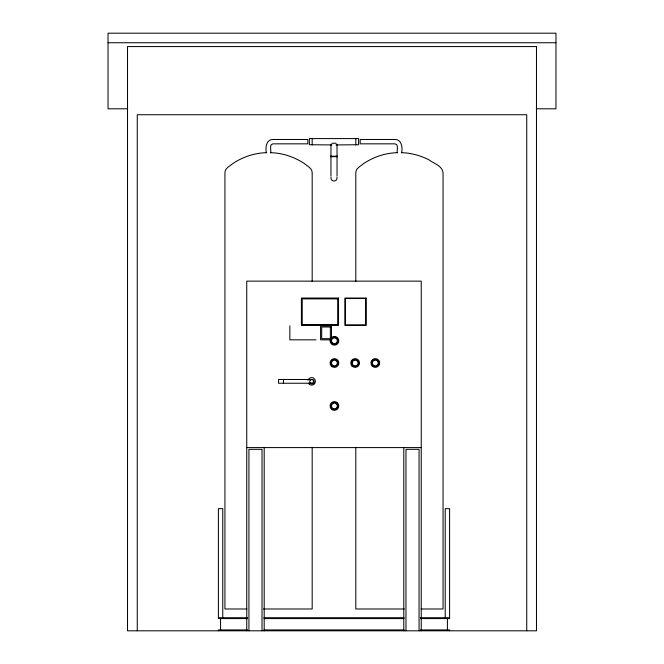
<?xml version="1.0" encoding="UTF-8"?>
<svg xmlns="http://www.w3.org/2000/svg" width="664" height="664" viewBox="0 0 664 664"><rect width="100%" height="100%" fill="white"/><g stroke="black" fill="none" stroke-linecap="round" stroke-linejoin="round"><path stroke-width="1" d="M310.279 380.024L311.607 379.476L278.54 379.476L278.54 383.236L311.607 383.236M311.142 379.517L309.797 380.87A1.884 1.884 0 0 0 311.449 383.236A1.884 1.884 0 0 0 313.483 381.194A1.884 1.884 0 0 0 311.125 379.542A2.258 2.258 0 0 1 313.947 380.713A2.258 2.258 0 0 1 312.993 383.618A2.258 2.258 0 0 1 310.022 382.921M335.976 144.926L358.593 144.735L358.593 138.585L309.391 138.585L309.391 144.735L332.008 144.926M266.671 152.678C254.644 152.919 242.85 156.895 232.857 163.518C229.885 166.149 224.888 168.092 224.938 172.764L224.938 608.988L246.892 608.988M397.537 152.678C385.518 152.919 373.724 156.895 363.723 163.518C360.759 166.149 355.755 168.092 355.804 172.764L355.804 281.561M108.041 42.745L555.959 42.745M127.745 108.813L108.041 108.813L108.041 33.2L555.959 33.2L555.959 108.813L536.255 108.813M331.842 143.258L336.142 143.258M330.44 156.189L337.544 156.189M330.44 156.696L337.544 156.696M316.014 339.827L289.844 339.827L289.844 325.866M246.751 447.586L421.242 447.586M263.425 608.988L312.18 608.988L312.18 447.345M404.301 608.988L355.804 608.988L355.804 447.345M421.092 608.988L443.054 608.988L443.054 172.764C442.324 165.643 433.492 163.419 428.629 159.65C420.146 155.442 410.817 152.853 401.322 152.678M218.39 617.711L247.589 617.711M264.015 617.711L403.978 617.711M420.395 617.711L449.594 617.711M247.506 618.582L218.39 618.582L218.39 508.657L222.755 508.657L222.755 617.711M264.015 618.582L403.978 618.582M420.478 618.582L449.594 618.582L449.594 508.657L445.229 508.657L445.229 617.711M247.506 629.928L218.39 629.928L218.39 630.8M264.015 629.928L403.978 629.928M420.478 629.928L449.594 629.928L449.594 630.8M270.456 152.678C282.474 152.919 294.268 156.895 304.261 163.518C307.233 166.149 312.229 168.092 312.18 172.764L312.18 281.561M526.743 630.8L526.743 114.731L137.257 114.731L137.257 630.8M447.411 618.582L447.411 629.928M421.242 630.8L421.242 281.138L246.751 281.138L246.751 630.8M419.059 630.8L419.059 449.329L405.97 449.329L405.97 630.8M403.787 447.586L403.787 630.8M401.612 152.786C402.757 147.881 401.77 139.482 395.138 139.473L360.17 139.473L360.17 143.839L394.997 143.839C399.139 144.279 396.591 150.52 397.246 152.82M355.804 138.386L355.804 144.926M337.038 144.246L337.038 176.084M330.954 144.246L330.954 176.084M312.18 138.386L312.18 144.926M283.47 379.476L283.47 383.236M270.738 152.82C271.402 150.52 268.845 144.279 272.995 143.839L307.822 143.839L307.822 139.473L272.854 139.473C266.214 139.482 265.235 147.881 266.38 152.786M264.197 447.586L264.197 630.8M262.014 630.8L262.014 449.329L248.925 449.329L248.925 630.8M220.572 618.582L220.572 629.928M307.98 380.381A3.76 3.76 0 0 1 313.491 378.098A3.76 3.76 0 0 1 314.271 384.016A3.76 3.76 0 0 1 308.353 383.236M336.93 177.213A3.046 3.046 0 0 1 333.992 181.04A3.046 3.046 0 0 1 331.054 177.213M536.479 46.571L127.521 46.571L127.521 630.8L536.479 630.8L536.479 46.571M338.524 298.045L301.398 298.045L301.398 325.401L338.524 325.401L338.524 298.045M366.154 298.045L344.915 298.045L344.915 325.401L366.154 325.401L366.154 298.045M365.656 298.534L345.413 298.534L345.413 324.903L365.656 324.903L365.656 298.534M337.694 298.866L302.228 298.866L302.228 324.572L337.694 324.572L337.694 298.866M331.477 325.866L320.571 325.866L320.571 339.827L331.477 339.827L331.477 325.866M330.348 326.995L321.708 326.995L321.708 338.69L330.348 338.69L330.348 326.995M332.249 409.746A4.357 4.357 0 0 0 338.789 405.97A4.357 4.357 0 0 0 332.249 402.193A4.357 4.357 0 0 0 332.249 409.746M332.664 409.024A3.536 3.536 0 0 0 337.959 405.97A3.536 3.536 0 0 0 332.664 402.907A3.602 3.602 0 0 0 332.631 409.082A3.602 3.602 0 0 0 338.026 405.97A3.602 3.602 0 0 0 332.631 402.849A3.536 3.536 0 0 0 332.664 409.024M332.971 408.493A2.913 2.913 0 0 0 337.345 405.97A2.913 2.913 0 0 0 332.971 403.446A2.913 2.913 0 0 0 332.971 408.493M372.238 366.088A4.357 4.357 0 0 0 379.534 364.138A4.357 4.357 0 0 0 374.189 358.801A4.357 4.357 0 0 0 372.238 366.088M373.55 366.072A3.536 3.536 0 0 0 378.853 363.009A3.602 3.602 0 0 0 373.517 359.896A3.602 3.602 0 0 0 373.517 366.121A3.602 3.602 0 0 0 378.92 363.009A3.536 3.536 0 0 0 373.55 359.946A3.536 3.536 0 0 0 373.55 366.072M373.865 365.532A2.913 2.913 0 0 0 378.231 363.009A2.913 2.913 0 0 0 373.865 360.486A2.913 2.913 0 0 0 373.865 365.532M352.078 366.088A4.357 4.357 0 0 0 359.365 364.138A4.357 4.357 0 0 0 354.028 358.801A4.357 4.357 0 0 0 352.078 366.088M353.389 366.072A3.536 3.536 0 0 0 358.693 363.009A3.536 3.536 0 0 0 353.389 359.946A3.602 3.602 0 0 0 353.356 366.121A3.602 3.602 0 0 0 358.759 363.009A3.602 3.602 0 0 0 353.356 359.896A3.536 3.536 0 0 0 353.389 366.072M353.696 365.532A2.913 2.913 0 0 0 358.07 363.009A2.913 2.913 0 0 0 353.696 360.486A2.913 2.913 0 0 0 353.696 365.532M331.344 366.088A4.357 4.357 0 0 0 338.64 364.138A4.357 4.357 0 0 0 333.303 358.801A4.357 4.357 0 0 0 331.344 366.088M332.664 366.072A3.536 3.536 0 0 0 337.959 363.009A3.536 3.536 0 0 0 332.664 359.946A3.536 3.536 0 0 0 332.664 366.072M332.971 365.532A2.913 2.913 0 0 0 337.345 363.009A2.913 2.913 0 0 0 332.971 360.486A2.913 2.913 0 0 0 332.971 365.532M331.884 365.557A3.602 3.602 0 0 0 337.901 363.938A3.602 3.602 0 0 0 333.494 359.531A3.602 3.602 0 0 0 331.884 365.557M332.249 344.574A4.357 4.357 0 0 0 338.789 340.798A4.357 4.357 0 0 0 332.249 337.022A4.357 4.357 0 0 0 332.249 344.574M332.664 343.861A3.536 3.536 0 0 0 337.959 340.798A3.536 3.536 0 0 0 332.664 337.744A3.536 3.536 0 0 0 332.664 343.861M332.971 343.321A2.913 2.913 0 0 0 337.345 340.798A2.913 2.913 0 0 0 332.971 338.275A2.913 2.913 0 0 0 332.971 343.321M331.884 343.346A3.602 3.602 0 0 0 337.901 341.728A3.602 3.602 0 0 0 333.494 337.32A3.602 3.602 0 0 0 331.884 343.346"/></g></svg>
